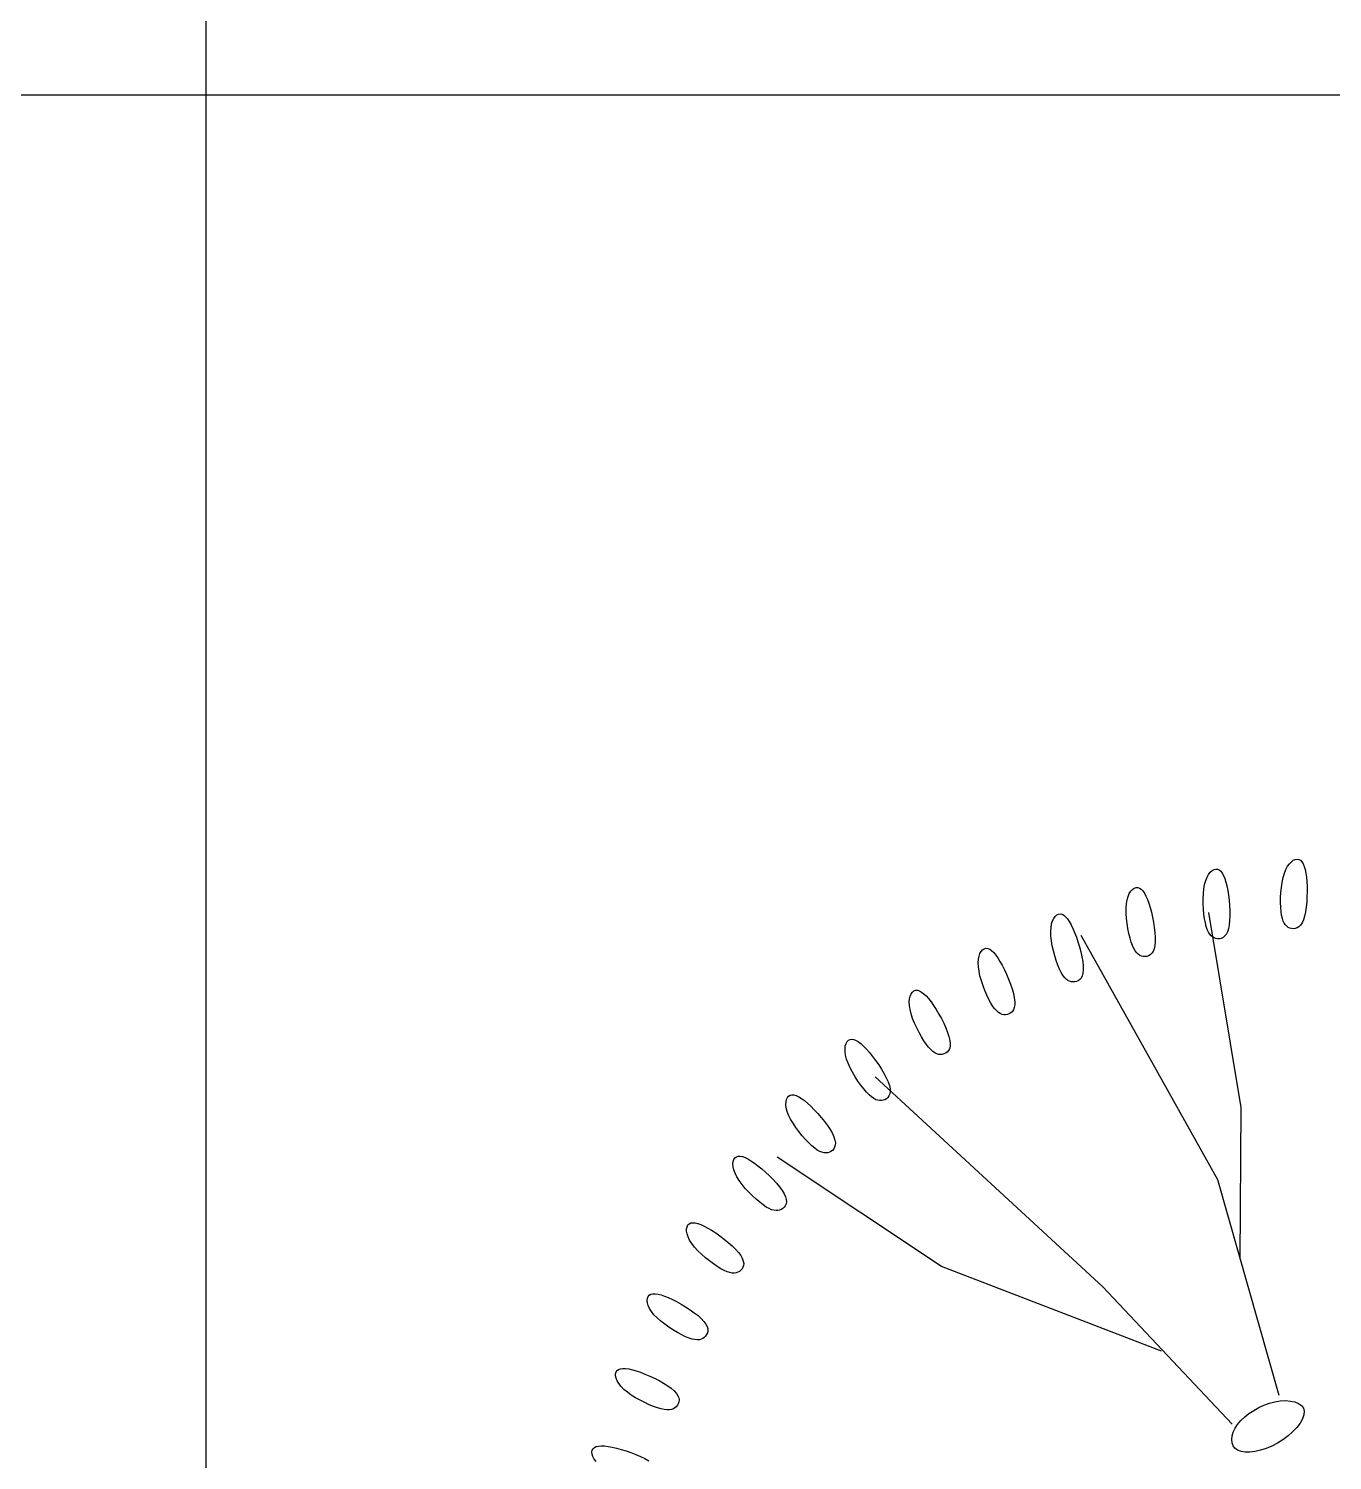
# Model space of a CAD drawing. Header units: millimetres. Extents: x -4017 to 59953, y -688 to 66564.
# Drawn here: x 1586 to 2805, y 44197 to 45536 of the extents above; entities that cross this region are included whole.
import ezdxf

# ---------------------------------------------------------------- set-up
doc = ezdxf.new("R2010")
doc.units = ezdxf.units.MM
doc.layers.add('www.cad-blocks.net', color=7, linetype='Continuous')

# ---------------------------------------------------------------- blocks, each defined once
blk = doc.blocks.new('A$C516926BB')
for p, q in [((4.2099, 38.5194), (4.2099, 0)), ((0, 36.0983), (62.4121, 36.0983))]:
    blk.add_line(p, q)
blk = doc.blocks.new('A$C2E07402A')
at = {"color": 0}
for p, q in [((0.675, 1.4591), (0.6768, 1.4605)), ((0.6768, 1.4605), (0.6787, 1.4613)), ((0.6787, 1.4613), (0.6804, 1.4615)), ((0.6804, 1.4615), (0.6821, 1.4612)), ((0.6821, 1.4612), (0.6836, 1.4604)), ((0.6836, 1.4604), (0.6849, 1.459)), ((0.5962, 1.4446), (0.5976, 1.4472)), ((0.5976, 1.4472), (0.5992, 1.4492)), ((0.5992, 1.4492), (0.6009, 1.4508)), ((0.6009, 1.4508), (0.6027, 1.4518)), ((0.6027, 1.4518), (0.6044, 1.4522)), ((0.6044, 1.4522), (0.6061, 1.4521)), ((0.6061, 1.4521), (0.6076, 1.4514)), ((0.6076, 1.4514), (0.6091, 1.4501)), ((0.6091, 1.4501), (0.6104, 1.4484)), ((0.6104, 1.4484), (0.6117, 1.4461)), ((0.6674, 1.4443), (0.6685, 1.4483)), ((0.6685, 1.4483), (0.6699, 1.4518)), ((0.6699, 1.4518), (0.6715, 1.4548)), ((0.6715, 1.4548), (0.6732, 1.4572)), ((0.6732, 1.4572), (0.675, 1.4591)), ((0.6849, 1.459), (0.686, 1.4571)), ((0.686, 1.4571), (0.687, 1.4547)), ((0.687, 1.4547), (0.6879, 1.4518)), ((0.6879, 1.4518), (0.6885, 1.4485)), ((0.6885, 1.4485), (0.6891, 1.4447)), ((0.5249, 1.4315), (0.5265, 1.4332)), ((0.5265, 1.4332), (0.5281, 1.4344)), ((0.5281, 1.4344), (0.5298, 1.435)), ((0.5298, 1.435), (0.5314, 1.435)), ((0.5314, 1.435), (0.5331, 1.4345)), ((0.5331, 1.4345), (0.5346, 1.4334)), ((0.5346, 1.4334), (0.5362, 1.4318)), ((0.5928, 1.4292), (0.5932, 1.4337)), ((0.5932, 1.4337), (0.5939, 1.4378)), ((0.5939, 1.4378), (0.5949, 1.4414)), ((0.5949, 1.4414), (0.5962, 1.4446)), ((0.6117, 1.4461), (0.6128, 1.4433)), ((0.6128, 1.4433), (0.6138, 1.4401)), ((0.6138, 1.4401), (0.6147, 1.4364)), ((0.6147, 1.4364), (0.6155, 1.4323)), ((0.6653, 1.4303), (0.6658, 1.4351)), ((0.6658, 1.4351), (0.6664, 1.4398)), ((0.6664, 1.4398), (0.6674, 1.4443)), ((0.6891, 1.4447), (0.6894, 1.4406)), ((0.6894, 1.4406), (0.6897, 1.436)), ((0.6897, 1.436), (0.6897, 1.4312)), ((0.5208, 1.4196), (0.5215, 1.4233)), ((0.5215, 1.4233), (0.5224, 1.4265)), ((0.5224, 1.4265), (0.5235, 1.4293)), ((0.5235, 1.4293), (0.5249, 1.4315)), ((0.5362, 1.4318), (0.5376, 1.4297)), ((0.5376, 1.4297), (0.539, 1.427)), ((0.539, 1.427), (0.5404, 1.4239)), ((0.5404, 1.4239), (0.5417, 1.4204)), ((0.5417, 1.4204), (0.5429, 1.4164)), ((0.5926, 1.4244), (0.5928, 1.4292)), ((0.5926, 1.4196), (0.5926, 1.4244)), ((0.6155, 1.4323), (0.6162, 1.4278)), ((0.6162, 1.4278), (0.6168, 1.4231)), ((0.6168, 1.4231), (0.6172, 1.4182)), ((0.665, 1.4255), (0.6653, 1.4303)), ((0.665, 1.4208), (0.665, 1.4255)), ((0.6651, 1.4164), (0.665, 1.4208)), ((0.6894, 1.4214), (0.6889, 1.4167)), ((0.6896, 1.4263), (0.6894, 1.4214)), ((0.6897, 1.4312), (0.6896, 1.4263)), ((0.4529, 1.4061), (0.4542, 1.4079)), ((0.4542, 1.4079), (0.4557, 1.4093)), ((0.4557, 1.4093), (0.4573, 1.41)), ((0.4573, 1.41), (0.459, 1.4103)), ((0.459, 1.4103), (0.4607, 1.4099)), ((0.4607, 1.4099), (0.4623, 1.409)), ((0.4623, 1.409), (0.464, 1.4075)), ((0.464, 1.4075), (0.4657, 1.4056)), ((0.5205, 1.4154), (0.5208, 1.4196)), ((0.5206, 1.4108), (0.5205, 1.4154)), ((0.5209, 1.4061), (0.5206, 1.4108)), ((0.5429, 1.4164), (0.5441, 1.412)), ((0.5441, 1.412), (0.5451, 1.4073)), ((0.5451, 1.4073), (0.5461, 1.4025)), ((0.5929, 1.4148), (0.5926, 1.4196)), ((0.5933, 1.4101), (0.5929, 1.4148)), ((0.5939, 1.4058), (0.5933, 1.4101)), ((0.6282, 1.2292), (0.5977, 1.4115)), ((0.6172, 1.4182), (0.6175, 1.4133)), ((0.6175, 1.4085), (0.6173, 1.404)), ((0.6175, 1.4133), (0.6175, 1.4085)), ((0.6654, 1.4125), (0.6651, 1.4164)), ((0.6659, 1.409), (0.6654, 1.4125)), ((0.6666, 1.4061), (0.6659, 1.409)), ((0.6874, 1.4082), (0.6864, 1.4047)), ((0.6883, 1.4122), (0.6874, 1.4082)), ((0.6889, 1.4167), (0.6883, 1.4122)), ((0.4501, 1.3938), (0.4503, 1.3975)), ((0.4502, 1.3896), (0.4501, 1.3938)), ((0.4503, 1.3975), (0.4509, 1.4009)), ((0.4509, 1.4009), (0.4517, 1.4037)), ((0.4517, 1.4037), (0.4529, 1.4061)), ((0.4657, 1.4056), (0.4674, 1.4031)), ((0.4674, 1.4031), (0.469, 1.4002)), ((0.469, 1.4002), (0.4707, 1.3967)), ((0.4707, 1.3967), (0.4723, 1.3929)), ((0.4723, 1.3929), (0.474, 1.3886)), ((0.5214, 1.4013), (0.5209, 1.4061)), ((0.5222, 1.3965), (0.5214, 1.4013)), ((0.5231, 1.3919), (0.5222, 1.3965)), ((0.5461, 1.4025), (0.5468, 1.3976)), ((0.5468, 1.3976), (0.5474, 1.3929)), ((0.5474, 1.3929), (0.5477, 1.3884)), ((0.5946, 1.4018), (0.5939, 1.4058)), ((0.5955, 1.3985), (0.5946, 1.4018)), ((0.5964, 1.3956), (0.5955, 1.3985)), ((0.5975, 1.3932), (0.5964, 1.3956)), ((0.5987, 1.3913), (0.5975, 1.3932)), ((0.6153, 1.3934), (0.6141, 1.3911)), ((0.6162, 1.3963), (0.6153, 1.3934)), ((0.6169, 1.3999), (0.6162, 1.3963)), ((0.6173, 1.404), (0.6169, 1.3999)), ((0.6674, 1.4036), (0.6666, 1.4061)), ((0.6684, 1.4016), (0.6674, 1.4036)), ((0.6695, 1.4), (0.6684, 1.4016)), ((0.6707, 1.3987), (0.6695, 1.4)), ((0.6721, 1.3977), (0.6707, 1.3987)), ((0.6736, 1.397), (0.6721, 1.3977)), ((0.6752, 1.3965), (0.6736, 1.397)), ((0.6769, 1.3964), (0.6752, 1.3965)), ((0.6787, 1.3966), (0.6769, 1.3964)), ((0.6804, 1.3972), (0.6787, 1.3966)), ((0.6821, 1.3982), (0.6804, 1.3972)), ((0.6837, 1.3998), (0.6821, 1.3982)), ((0.6851, 1.4019), (0.6837, 1.3998)), ((0.6864, 1.4047), (0.6851, 1.4019)), ((0.4507, 1.3851), (0.4502, 1.3896)), ((0.4515, 1.3804), (0.4507, 1.3851)), ((0.4526, 1.3757), (0.4515, 1.3804)), ((0.474, 1.3886), (0.4755, 1.3841)), ((0.4755, 1.3841), (0.4769, 1.3794)), ((0.6062, 1.1614), (0.4786, 1.3902)), ((0.5242, 1.3877), (0.5231, 1.3919)), ((0.5253, 1.3839), (0.5242, 1.3877)), ((0.5265, 1.3806), (0.5253, 1.3839)), ((0.5277, 1.3779), (0.5265, 1.3806)), ((0.5474, 1.3807), (0.5467, 1.3777)), ((0.5477, 1.3843), (0.5474, 1.3807)), ((0.5477, 1.3884), (0.5477, 1.3843)), ((0.5999, 1.3898), (0.5987, 1.3913)), ((0.6013, 1.3887), (0.5999, 1.3898)), ((0.6028, 1.3879), (0.6013, 1.3887)), ((0.6044, 1.3873), (0.6028, 1.3879)), ((0.606, 1.387), (0.6044, 1.3873)), ((0.6077, 1.387), (0.606, 1.387)), ((0.6094, 1.3874), (0.6077, 1.387)), ((0.6111, 1.3882), (0.6094, 1.3874)), ((0.6126, 1.3894), (0.6111, 1.3882)), ((0.6141, 1.3911), (0.6126, 1.3894)), ((0.3822, 1.3645), (0.3824, 1.3679)), ((0.3824, 1.3679), (0.383, 1.3708)), ((0.383, 1.3708), (0.3839, 1.3733)), ((0.3839, 1.3733), (0.385, 1.3752)), ((0.385, 1.3752), (0.3864, 1.3767)), ((0.3864, 1.3767), (0.3879, 1.3777)), ((0.3879, 1.3777), (0.3895, 1.3781)), ((0.3895, 1.3781), (0.3912, 1.3779)), ((0.3912, 1.3779), (0.393, 1.3772)), ((0.393, 1.3772), (0.3948, 1.3759)), ((0.3948, 1.3759), (0.3967, 1.3741)), ((0.3967, 1.3741), (0.3986, 1.3718)), ((0.3986, 1.3718), (0.4006, 1.3691)), ((0.4006, 1.3691), (0.4026, 1.3658)), ((0.4538, 1.371), (0.4526, 1.3757)), ((0.4552, 1.3666), (0.4538, 1.371)), ((0.4567, 1.3624), (0.4552, 1.3666)), ((0.4769, 1.3794), (0.4782, 1.3747)), ((0.4782, 1.3747), (0.4792, 1.37)), ((0.4792, 1.37), (0.48, 1.3656)), ((0.529, 1.3756), (0.5277, 1.3779)), ((0.5304, 1.3738), (0.529, 1.3756)), ((0.5318, 1.3725), (0.5304, 1.3738)), ((0.5333, 1.3715), (0.5318, 1.3725)), ((0.5349, 1.3708), (0.5333, 1.3715)), ((0.5365, 1.3704), (0.5349, 1.3708)), ((0.5382, 1.3703), (0.5365, 1.3704)), ((0.5399, 1.3705), (0.5382, 1.3703)), ((0.5415, 1.3711), (0.5399, 1.3705)), ((0.5431, 1.372), (0.5415, 1.3711)), ((0.5445, 1.3734), (0.5431, 1.372)), ((0.5457, 1.3752), (0.5445, 1.3734)), ((0.5467, 1.3777), (0.5457, 1.3752)), ((0.3824, 1.3607), (0.3822, 1.3645)), ((0.383, 1.3566), (0.3824, 1.3607)), ((0.3839, 1.3522), (0.383, 1.3566)), ((0.4026, 1.3658), (0.4046, 1.3622)), ((0.4046, 1.3622), (0.4067, 1.3581)), ((0.4067, 1.3581), (0.4087, 1.3538)), ((0.4087, 1.3538), (0.4106, 1.3493)), ((0.4582, 1.3587), (0.4567, 1.3624)), ((0.4598, 1.3556), (0.4582, 1.3587)), ((0.4613, 1.353), (0.4598, 1.3556)), ((0.4628, 1.3509), (0.4613, 1.353)), ((0.4802, 1.3548), (0.4795, 1.3523)), ((0.48, 1.3656), (0.4804, 1.3615)), ((0.4805, 1.3579), (0.4802, 1.3548)), ((0.4804, 1.3615), (0.4805, 1.3579)), ((0.3852, 1.3476), (0.3839, 1.3522)), ((0.3868, 1.343), (0.3852, 1.3476)), ((0.3885, 1.3385), (0.3868, 1.343)), ((0.4106, 1.3493), (0.4123, 1.3447)), ((0.4123, 1.3447), (0.4139, 1.3402)), ((0.4139, 1.3402), (0.4151, 1.3358)), ((0.4644, 1.3493), (0.4628, 1.3509)), ((0.4659, 1.3481), (0.4644, 1.3493)), ((0.4675, 1.3473), (0.4659, 1.3481)), ((0.4691, 1.3468), (0.4675, 1.3473)), ((0.4708, 1.3466), (0.4691, 1.3468)), ((0.4725, 1.3466), (0.4708, 1.3466)), ((0.4741, 1.347), (0.4725, 1.3466)), ((0.4757, 1.3477), (0.4741, 1.347)), ((0.4772, 1.3488), (0.4757, 1.3477)), ((0.4784, 1.3503), (0.4772, 1.3488)), ((0.4795, 1.3523), (0.4784, 1.3503)), ((0.3178, 1.3279), (0.3181, 1.3309)), ((0.3179, 1.3245), (0.3178, 1.3279)), ((0.3181, 1.3309), (0.3187, 1.3334)), ((0.3187, 1.3334), (0.3196, 1.3355)), ((0.3196, 1.3355), (0.3208, 1.3371)), ((0.3208, 1.3371), (0.3222, 1.3382)), ((0.3222, 1.3382), (0.3238, 1.3388)), ((0.3238, 1.3388), (0.3255, 1.3388)), ((0.3255, 1.3388), (0.3273, 1.3382)), ((0.3273, 1.3382), (0.3293, 1.3372)), ((0.3293, 1.3372), (0.3313, 1.3356)), ((0.3313, 1.3356), (0.3335, 1.3335)), ((0.3335, 1.3335), (0.3357, 1.331)), ((0.3357, 1.331), (0.3381, 1.328)), ((0.3381, 1.328), (0.3405, 1.3246)), ((0.3903, 1.3342), (0.3885, 1.3385)), ((0.3922, 1.3302), (0.3903, 1.3342)), ((0.3941, 1.3267), (0.3922, 1.3302)), ((0.396, 1.3238), (0.3941, 1.3267)), ((0.4151, 1.3358), (0.416, 1.3318)), ((0.416, 1.3318), (0.4164, 1.3282)), ((0.4164, 1.3282), (0.4164, 1.3251)), ((0.3185, 1.3208), (0.3179, 1.3245)), ((0.3195, 1.3167), (0.3185, 1.3208)), ((0.3209, 1.3124), (0.3195, 1.3167)), ((0.3405, 1.3246), (0.3429, 1.3208)), ((0.3429, 1.3208), (0.3454, 1.3166)), ((0.3454, 1.3166), (0.3478, 1.3123)), ((0.3978, 1.3214), (0.396, 1.3238)), ((0.3995, 1.3195), (0.3978, 1.3214)), ((0.4012, 1.318), (0.3995, 1.3195)), ((0.4029, 1.317), (0.4012, 1.318)), ((0.4046, 1.3163), (0.4029, 1.317)), ((0.4062, 1.316), (0.4046, 1.3163)), ((0.4079, 1.3159), (0.4062, 1.316)), ((0.4096, 1.3162), (0.4079, 1.3159)), ((0.4112, 1.3167), (0.4096, 1.3162)), ((0.4127, 1.3176), (0.4112, 1.3167)), ((0.414, 1.3188), (0.4127, 1.3176)), ((0.4151, 1.3205), (0.414, 1.3188)), ((0.4159, 1.3226), (0.4151, 1.3205)), ((0.4164, 1.3251), (0.4159, 1.3226)), ((0.3227, 1.308), (0.3209, 1.3124)), ((0.3247, 1.3036), (0.3227, 1.308)), ((0.3269, 1.2993), (0.3247, 1.3036)), ((0.3292, 1.2952), (0.3269, 1.2993)), ((0.3478, 1.3123), (0.35, 1.308)), ((0.35, 1.308), (0.352, 1.3036)), ((0.352, 1.3036), (0.3536, 1.2994)), ((0.3536, 1.2994), (0.3549, 1.2955)), ((0.2577, 1.2844), (0.258, 1.287)), ((0.258, 1.287), (0.2587, 1.2892)), ((0.2587, 1.2892), (0.2598, 1.2909)), ((0.2598, 1.2909), (0.261, 1.2921)), ((0.261, 1.2921), (0.2625, 1.2928)), ((0.2625, 1.2928), (0.2642, 1.293)), ((0.2642, 1.293), (0.2661, 1.2927)), ((0.2661, 1.2927), (0.2682, 1.2918)), ((0.2682, 1.2918), (0.2704, 1.2905)), ((0.2704, 1.2905), (0.2727, 1.2886)), ((0.2727, 1.2886), (0.2752, 1.2863)), ((0.2752, 1.2863), (0.2779, 1.2836)), ((0.3315, 1.2915), (0.3292, 1.2952)), ((0.3338, 1.2882), (0.3315, 1.2915)), ((0.3359, 1.2855), (0.3338, 1.2882)), ((0.3549, 1.2955), (0.3557, 1.292)), ((0.3559, 1.2864), (0.3553, 1.2842)), ((0.3557, 1.292), (0.3561, 1.2889)), ((0.3561, 1.2889), (0.3559, 1.2864)), ((0.2577, 1.2814), (0.2577, 1.2844)), ((0.2582, 1.2781), (0.2577, 1.2814)), ((0.2592, 1.2744), (0.2582, 1.2781)), ((0.2606, 1.2705), (0.2592, 1.2744)), ((0.2779, 1.2836), (0.2806, 1.2805)), ((0.2806, 1.2805), (0.2835, 1.2769)), ((0.2835, 1.2769), (0.2863, 1.2731)), ((0.2863, 1.2731), (0.2892, 1.269)), ((0.3379, 1.2833), (0.3359, 1.2855)), ((0.3399, 1.2815), (0.3379, 1.2833)), ((0.3417, 1.2803), (0.3399, 1.2815)), ((0.3435, 1.2794), (0.3417, 1.2803)), ((0.3452, 1.2789), (0.3435, 1.2794)), ((0.3469, 1.2788), (0.3452, 1.2789)), ((0.3486, 1.2789), (0.3469, 1.2788)), ((0.3502, 1.2793), (0.3486, 1.2789)), ((0.3518, 1.28), (0.3502, 1.2793)), ((0.3532, 1.2811), (0.3518, 1.28)), ((0.3544, 1.2824), (0.3532, 1.2811)), ((0.3553, 1.2842), (0.3544, 1.2824)), ((0.2625, 1.2663), (0.2606, 1.2705)), ((0.2647, 1.2621), (0.2625, 1.2663)), ((0.2671, 1.258), (0.2647, 1.2621)), ((0.2892, 1.269), (0.2918, 1.2649)), ((0.2918, 1.2649), (0.2942, 1.2608)), ((0.2942, 1.2608), (0.2963, 1.2568)), ((0.2698, 1.2539), (0.2671, 1.258)), ((0.2725, 1.2501), (0.2698, 1.2539)), ((0.2752, 1.2466), (0.2725, 1.2501)), ((0.2777, 1.2436), (0.2752, 1.2466)), ((0.286, 1.2579), (0.4989, 1.0613)), ((0.2963, 1.2568), (0.298, 1.2531)), ((0.298, 1.2531), (0.2992, 1.2497)), ((0.2992, 1.2497), (0.2998, 1.2467)), ((0.2998, 1.2467), (0.2999, 1.2441)), ((0.2025, 1.2318), (0.2026, 1.2345)), ((0.2026, 1.2345), (0.203, 1.2367)), ((0.203, 1.2367), (0.2039, 1.2385)), ((0.2039, 1.2385), (0.205, 1.2399)), ((0.205, 1.2399), (0.2064, 1.2408)), ((0.2064, 1.2408), (0.2081, 1.2411)), ((0.2081, 1.2411), (0.21, 1.241)), ((0.21, 1.241), (0.2121, 1.2403)), ((0.2121, 1.2403), (0.2145, 1.2392)), ((0.2145, 1.2392), (0.217, 1.2376)), ((0.217, 1.2376), (0.2197, 1.2356)), ((0.2197, 1.2356), (0.2226, 1.2332)), ((0.2226, 1.2332), (0.2257, 1.2303)), ((0.2802, 1.2411), (0.2777, 1.2436)), ((0.2824, 1.2391), (0.2802, 1.2411)), ((0.2845, 1.2376), (0.2824, 1.2391)), ((0.2865, 1.2365), (0.2845, 1.2376)), ((0.2884, 1.2359), (0.2865, 1.2365)), ((0.2901, 1.2356), (0.2884, 1.2359)), ((0.2918, 1.2356), (0.2901, 1.2356)), ((0.2934, 1.2359), (0.2918, 1.2356)), ((0.295, 1.2365), (0.2934, 1.2359)), ((0.2965, 1.2374), (0.295, 1.2365)), ((0.2978, 1.2385), (0.2965, 1.2374)), ((0.2988, 1.24), (0.2978, 1.2385)), ((0.2996, 1.2419), (0.2988, 1.24)), ((0.2999, 1.2441), (0.2996, 1.2419)), ((0.2028, 1.2289), (0.2025, 1.2318)), ((0.2037, 1.2256), (0.2028, 1.2289)), ((0.205, 1.2221), (0.2037, 1.2256)), ((0.2068, 1.2183), (0.205, 1.2221)), ((0.2257, 1.2303), (0.2289, 1.2271)), ((0.2289, 1.2271), (0.2322, 1.2236)), ((0.2322, 1.2236), (0.2354, 1.2199)), ((0.2354, 1.2199), (0.2385, 1.2161)), ((0.627, 1.0872), (0.6282, 1.2292)), ((0.2091, 1.2144), (0.2068, 1.2183)), ((0.2118, 1.2104), (0.2091, 1.2144)), ((0.2146, 1.2066), (0.2118, 1.2104)), ((0.2177, 1.2028), (0.2146, 1.2066)), ((0.2385, 1.2161), (0.2413, 1.2122)), ((0.2413, 1.2122), (0.2438, 1.2085)), ((0.2438, 1.2085), (0.2459, 1.2049)), ((0.2208, 1.1993), (0.2177, 1.2028)), ((0.2238, 1.1961), (0.2208, 1.1993)), ((0.2267, 1.1934), (0.2238, 1.1961)), ((0.2294, 1.1911), (0.2267, 1.1934)), ((0.2459, 1.2049), (0.2474, 1.2016)), ((0.248, 1.192), (0.2472, 1.1904)), ((0.2474, 1.2016), (0.2483, 1.1987)), ((0.2486, 1.1939), (0.248, 1.192)), ((0.2483, 1.1987), (0.2487, 1.1961)), ((0.2487, 1.1961), (0.2486, 1.1939)), ((0.1529, 1.1764), (0.1531, 1.1787)), ((0.1531, 1.1787), (0.1537, 1.1806)), ((0.1537, 1.1806), (0.1547, 1.1821)), ((0.1547, 1.1821), (0.1561, 1.1831)), ((0.1561, 1.1831), (0.1577, 1.1836)), ((0.1577, 1.1836), (0.1596, 1.1837)), ((0.1596, 1.1837), (0.1618, 1.1833)), ((0.1618, 1.1833), (0.1642, 1.1824)), ((0.1642, 1.1824), (0.1669, 1.1811)), ((0.1669, 1.1811), (0.1698, 1.1794)), ((0.1698, 1.1794), (0.173, 1.1772)), ((0.348, 1.0804), (0.1943, 1.1828)), ((0.2318, 1.1894), (0.2294, 1.1911)), ((0.2341, 1.1881), (0.2318, 1.1894)), ((0.2361, 1.1873), (0.2341, 1.1881)), ((0.2381, 1.1868), (0.2361, 1.1873)), ((0.2398, 1.1867), (0.2381, 1.1868)), ((0.2415, 1.1869), (0.2398, 1.1867)), ((0.2431, 1.1874), (0.2415, 1.1869)), ((0.2446, 1.1881), (0.2431, 1.1874)), ((0.246, 1.1891), (0.2446, 1.1881)), ((0.2472, 1.1904), (0.246, 1.1891)), ((0.1531, 1.1738), (0.1529, 1.1764)), ((0.1537, 1.1709), (0.1531, 1.1738)), ((0.1549, 1.1677), (0.1537, 1.1709)), ((0.1566, 1.1643), (0.1549, 1.1677)), ((0.173, 1.1772), (0.1763, 1.1747)), ((0.1763, 1.1747), (0.1798, 1.1719)), ((0.1798, 1.1719), (0.1835, 1.1687)), ((0.1835, 1.1687), (0.187, 1.1653)), ((0.187, 1.1653), (0.1905, 1.1619)), ((0.1588, 1.1608), (0.1566, 1.1643)), ((0.1615, 1.1572), (0.1588, 1.1608)), ((0.1645, 1.1535), (0.1615, 1.1572)), ((0.1678, 1.1499), (0.1645, 1.1535)), ((0.1905, 1.1619), (0.1937, 1.1584)), ((0.1937, 1.1584), (0.1966, 1.1549)), ((0.1966, 1.1549), (0.199, 1.1516)), ((0.6636, 0.9599), (0.6062, 1.1614)), ((0.1712, 1.1465), (0.1678, 1.1499)), ((0.1747, 1.1434), (0.1712, 1.1465)), ((0.178, 1.1405), (0.1747, 1.1434)), ((0.1812, 1.1381), (0.178, 1.1405)), ((0.199, 1.1516), (0.2009, 1.1485)), ((0.2009, 1.1485), (0.2021, 1.1457)), ((0.2026, 1.139), (0.2018, 1.1373)), ((0.2021, 1.1457), (0.2028, 1.1431)), ((0.2029, 1.1409), (0.2026, 1.139)), ((0.2028, 1.1431), (0.2029, 1.1409)), ((0.1841, 1.1361), (0.1812, 1.1381)), ((0.1867, 1.1347), (0.1841, 1.1361)), ((0.1891, 1.1336), (0.1867, 1.1347)), ((0.1912, 1.133), (0.1891, 1.1336)), ((0.1932, 1.1327), (0.1912, 1.133)), ((0.1949, 1.1328), (0.1932, 1.1327)), ((0.1966, 1.1332), (0.1949, 1.1328)), ((0.1981, 1.1338), (0.1966, 1.1332)), ((0.1995, 1.1347), (0.1981, 1.1338)), ((0.2008, 1.1359), (0.1995, 1.1347)), ((0.2018, 1.1373), (0.2008, 1.1359)), ((0.1095, 1.1158), (0.11, 1.1177)), ((0.1095, 1.1135), (0.1095, 1.1158)), ((0.11, 1.1109), (0.1095, 1.1135)), ((0.11, 1.1177), (0.1108, 1.1193)), ((0.1108, 1.1193), (0.112, 1.1205)), ((0.112, 1.1205), (0.1136, 1.1212)), ((0.1136, 1.1212), (0.1155, 1.1214)), ((0.1155, 1.1214), (0.1177, 1.1212)), ((0.1177, 1.1212), (0.1202, 1.1206)), ((0.1202, 1.1206), (0.123, 1.1196)), ((0.123, 1.1196), (0.1261, 1.1182)), ((0.1261, 1.1182), (0.1294, 1.1164)), ((0.1294, 1.1164), (0.133, 1.1143)), ((0.133, 1.1143), (0.1368, 1.1118)), ((0.1368, 1.1118), (0.1408, 1.109)), ((0.111, 1.1081), (0.11, 1.1109)), ((0.1124, 1.1051), (0.111, 1.1081)), ((0.1145, 1.1019), (0.1124, 1.1051)), ((0.1171, 1.0986), (0.1145, 1.1019)), ((0.1201, 1.0952), (0.1171, 1.0986)), ((0.1408, 1.109), (0.1447, 1.1061)), ((0.1447, 1.1061), (0.1485, 1.103)), ((0.1485, 1.103), (0.1521, 1.0998)), ((0.1521, 1.0998), (0.1553, 1.0967)), ((0.1235, 1.0919), (0.1201, 1.0952)), ((0.1272, 1.0887), (0.1235, 1.0919)), ((0.1309, 1.0857), (0.1272, 1.0887)), ((0.1346, 1.0829), (0.1309, 1.0857)), ((0.1553, 1.0967), (0.158, 1.0936)), ((0.158, 1.0936), (0.1602, 1.0907)), ((0.1602, 1.0907), (0.1617, 1.0881)), ((0.1617, 1.0881), (0.1626, 1.0856)), ((0.1626, 1.0856), (0.163, 1.0834)), ((0.1383, 1.0804), (0.1346, 1.0829)), ((0.1417, 1.0783), (0.1383, 1.0804)), ((0.1448, 1.0767), (0.1417, 1.0783)), ((0.1475, 1.0755), (0.1448, 1.0767)), ((0.15, 1.0747), (0.1475, 1.0755)), ((0.1522, 1.0743), (0.15, 1.0747)), ((0.1542, 1.0743), (0.1522, 1.0743)), ((0.1559, 1.0745), (0.1542, 1.0743)), ((0.1575, 1.0751), (0.1559, 1.0745)), ((0.159, 1.0759), (0.1575, 1.0751)), ((0.1603, 1.0769), (0.159, 1.0759)), ((0.1614, 1.0782), (0.1603, 1.0769)), ((0.1623, 1.0797), (0.1614, 1.0782)), ((0.1629, 1.0814), (0.1623, 1.0797)), ((0.163, 1.0834), (0.1629, 1.0814)), ((0.5535, 1.0013), (0.348, 1.0804)), ((0.4989, 1.0613), (0.6196, 0.9331)), ((0.0728, 1.0487), (0.073, 1.0507)), ((0.073, 1.0464), (0.0728, 1.0487)), ((0.073, 1.0507), (0.0736, 1.0523)), ((0.0737, 1.0439), (0.073, 1.0464)), ((0.0736, 1.0523), (0.0747, 1.0536)), ((0.0747, 1.0536), (0.0762, 1.0545)), ((0.0762, 1.0545), (0.0781, 1.0549)), ((0.0781, 1.0549), (0.0803, 1.0549)), ((0.0803, 1.0549), (0.0829, 1.0546)), ((0.0829, 1.0546), (0.0858, 1.0539)), ((0.0858, 1.0539), (0.089, 1.0528)), ((0.089, 1.0528), (0.0925, 1.0514)), ((0.0925, 1.0514), (0.0963, 1.0496)), ((0.0963, 1.0496), (0.1003, 1.0476)), ((0.1003, 1.0476), (0.1045, 1.0452)), ((0.1045, 1.0452), (0.1087, 1.0427)), ((0.075, 1.0412), (0.0737, 1.0439)), ((0.0768, 1.0383), (0.075, 1.0412)), ((0.0791, 1.0354), (0.0768, 1.0383)), ((0.0821, 1.0324), (0.0791, 1.0354)), ((0.0854, 1.0294), (0.0821, 1.0324)), ((0.1087, 1.0427), (0.1128, 1.04)), ((0.1128, 1.04), (0.1167, 1.0372)), ((0.1167, 1.0372), (0.1203, 1.0345)), ((0.1203, 1.0345), (0.1233, 1.0317)), ((0.1233, 1.0317), (0.1258, 1.0291)), ((0.0892, 1.0264), (0.0854, 1.0294)), ((0.0931, 1.0236), (0.0892, 1.0264)), ((0.0972, 1.021), (0.0931, 1.0236)), ((0.1012, 1.0186), (0.0972, 1.021)), ((0.105, 1.0165), (0.1012, 1.0186)), ((0.1258, 1.0291), (0.1276, 1.0266)), ((0.1276, 1.0266), (0.1287, 1.0242)), ((0.129, 1.0183), (0.1283, 1.0167)), ((0.1287, 1.0242), (0.1293, 1.0221)), ((0.1294, 1.0201), (0.129, 1.0183)), ((0.1293, 1.0221), (0.1294, 1.0201)), ((0.1086, 1.0148), (0.105, 1.0165)), ((0.1119, 1.0135), (0.1086, 1.0148)), ((0.1147, 1.0126), (0.1119, 1.0135)), ((0.1173, 1.0121), (0.1147, 1.0126)), ((0.1195, 1.0119), (0.1173, 1.0121)), ((0.1215, 1.012), (0.1195, 1.0119)), ((0.1232, 1.0125), (0.1215, 1.012)), ((0.1248, 1.0132), (0.1232, 1.0125)), ((0.1261, 1.0141), (0.1248, 1.0132)), ((0.1273, 1.0153), (0.1261, 1.0141)), ((0.1283, 1.0167), (0.1273, 1.0153)), ((0.0432, 0.9801), (0.0437, 0.9818)), ((0.0432, 0.9781), (0.0432, 0.9801)), ((0.0437, 0.9759), (0.0432, 0.9781)), ((0.0437, 0.9818), (0.0447, 0.9832)), ((0.0447, 0.9832), (0.046, 0.9842)), ((0.046, 0.9842), (0.0478, 0.9848)), ((0.0478, 0.9848), (0.05, 0.9851)), ((0.05, 0.9851), (0.0526, 0.985)), ((0.0526, 0.985), (0.0556, 0.9846)), ((0.0556, 0.9846), (0.0589, 0.9839)), ((0.0589, 0.9839), (0.0625, 0.9829)), ((0.0625, 0.9829), (0.0665, 0.9815)), ((0.0665, 0.9815), (0.0707, 0.9799)), ((0.0707, 0.9799), (0.0752, 0.978)), ((0.0752, 0.978), (0.0796, 0.9759)), ((0.0447, 0.9734), (0.0437, 0.9759)), ((0.0462, 0.9709), (0.0447, 0.9734)), ((0.0483, 0.9682), (0.0462, 0.9709)), ((0.0509, 0.9655), (0.0483, 0.9682)), ((0.0542, 0.9628), (0.0509, 0.9655)), ((0.0796, 0.9759), (0.084, 0.9737)), ((0.084, 0.9737), (0.0881, 0.9713)), ((0.0881, 0.9713), (0.0919, 0.9689)), ((0.0919, 0.9689), (0.0953, 0.9665)), ((0.0953, 0.9665), (0.098, 0.9641)), ((0.0578, 0.9602), (0.0542, 0.9628)), ((0.0619, 0.9577), (0.0578, 0.9602)), ((0.0661, 0.9553), (0.0619, 0.9577)), ((0.0704, 0.9531), (0.0661, 0.9553)), ((0.0746, 0.9511), (0.0704, 0.9531)), ((0.0787, 0.9495), (0.0746, 0.9511)), ((0.098, 0.9641), (0.1, 0.9618)), ((0.1, 0.9618), (0.1014, 0.9596)), ((0.1018, 0.9521), (0.101, 0.9506)), ((0.1014, 0.9596), (0.1022, 0.9575)), ((0.1023, 0.9538), (0.1018, 0.9521)), ((0.1022, 0.9575), (0.1025, 0.9556)), ((0.1025, 0.9556), (0.1023, 0.9538)), ((0.6494, 0.9509), (0.6545, 0.9527)), ((0.6545, 0.9527), (0.6596, 0.954)), ((0.6596, 0.954), (0.6647, 0.9548)), ((0.6647, 0.9548), (0.6695, 0.955)), ((0.6695, 0.955), (0.6741, 0.9546)), ((0.6741, 0.9546), (0.6782, 0.9538)), ((0.6782, 0.9538), (0.6817, 0.9524)), ((0.6817, 0.9524), (0.6844, 0.9505)), ((0.0824, 0.9482), (0.0787, 0.9495)), ((0.0858, 0.9472), (0.0824, 0.9482)), ((0.0887, 0.9466), (0.0858, 0.9472)), ((0.0913, 0.9463), (0.0887, 0.9466)), ((0.0936, 0.9464), (0.0913, 0.9463)), ((0.0955, 0.9467), (0.0936, 0.9464)), ((0.0972, 0.9474), (0.0955, 0.9467)), ((0.0986, 0.9482), (0.0972, 0.9474)), ((0.0999, 0.9493), (0.0986, 0.9482)), ((0.101, 0.9506), (0.0999, 0.9493)), ((0.6278, 0.9363), (0.6314, 0.9398)), ((0.6314, 0.9398), (0.6354, 0.943)), ((0.6354, 0.943), (0.6398, 0.9459)), ((0.6398, 0.9459), (0.6445, 0.9486)), ((0.6445, 0.9486), (0.6494, 0.9509)), ((0.6854, 0.938), (0.6831, 0.934)), ((0.6844, 0.9505), (0.6863, 0.948)), ((0.6868, 0.9417), (0.6854, 0.938)), ((0.6863, 0.948), (0.6871, 0.9451)), ((0.6871, 0.9451), (0.6868, 0.9417)), ((0.6196, 0.922), (0.6207, 0.9255)), ((0.6207, 0.9255), (0.6224, 0.9291)), ((0.6224, 0.9291), (0.6248, 0.9328)), ((0.6248, 0.9328), (0.6278, 0.9363)), ((0.6762, 0.9259), (0.6719, 0.922)), ((0.68, 0.9299), (0.6762, 0.9259)), ((0.6831, 0.934), (0.68, 0.9299)), ((0.0221, 0.91), (0.0234, 0.9112)), ((0.0234, 0.9112), (0.0251, 0.912)), ((0.0251, 0.912), (0.0273, 0.9125)), ((0.0273, 0.9125), (0.0298, 0.9127)), ((0.0298, 0.9127), (0.0328, 0.9126)), ((0.0328, 0.9126), (0.0362, 0.9122)), ((0.0362, 0.9122), (0.0399, 0.9116)), ((0.0399, 0.9116), (0.044, 0.9106)), ((0.6193, 0.9186), (0.6196, 0.922)), ((0.6196, 0.9156), (0.6193, 0.9186)), ((0.6206, 0.9128), (0.6196, 0.9156)), ((0.6223, 0.9105), (0.6206, 0.9128)), ((0.6568, 0.9123), (0.6515, 0.9101)), ((0.662, 0.9151), (0.6568, 0.9123)), ((0.6671, 0.9183), (0.662, 0.9151)), ((0.6719, 0.922), (0.6671, 0.9183)), ((0.021, 0.9068), (0.0213, 0.9085)), ((0.0212, 0.9048), (0.021, 0.9068)), ((0.0219, 0.9026), (0.0212, 0.9048)), ((0.0213, 0.9085), (0.0221, 0.91)), ((0.0231, 0.9003), (0.0219, 0.9026)), ((0.0249, 0.8979), (0.0231, 0.9003)), ((0.044, 0.9106), (0.0484, 0.9094)), ((0.0484, 0.9094), (0.053, 0.908)), ((0.053, 0.908), (0.0576, 0.9064)), ((0.0576, 0.9064), (0.0622, 0.9046)), ((0.0622, 0.9046), (0.0666, 0.9028)), ((0.0666, 0.9028), (0.0706, 0.9008)), ((0.0706, 0.9008), (0.0742, 0.8987)), ((0.6248, 0.9087), (0.6223, 0.9105)), ((0.6281, 0.9075), (0.6248, 0.9087)), ((0.6319, 0.9069), (0.6281, 0.9075)), ((0.6363, 0.9068), (0.6319, 0.9069)), ((0.6411, 0.9074), (0.6363, 0.9068)), ((0.6462, 0.9085), (0.6411, 0.9074)), ((0.6515, 0.9101), (0.6462, 0.9085))]:
    blk.add_line(p, q, dxfattribs=at)

msp = doc.modelspace()

# ---------------------------------------------------------------- block references
at = {"xscale": 1000, "yscale": 1000, "zscale": 1000}
msp.add_blockref('A$C2E07402A', (2091.2, 43297.5), dxfattribs=at)
at = {"layer": 'www.cad-blocks.net', "color": 155, "true_color": 0x546d8e, "xscale": 1000, "yscale": 1000, "zscale": 1000}
msp.add_blockref('A$C516926BB', (-2458.7, 9375.6), dxfattribs=at)

doc.saveas('drawing.dxf')
